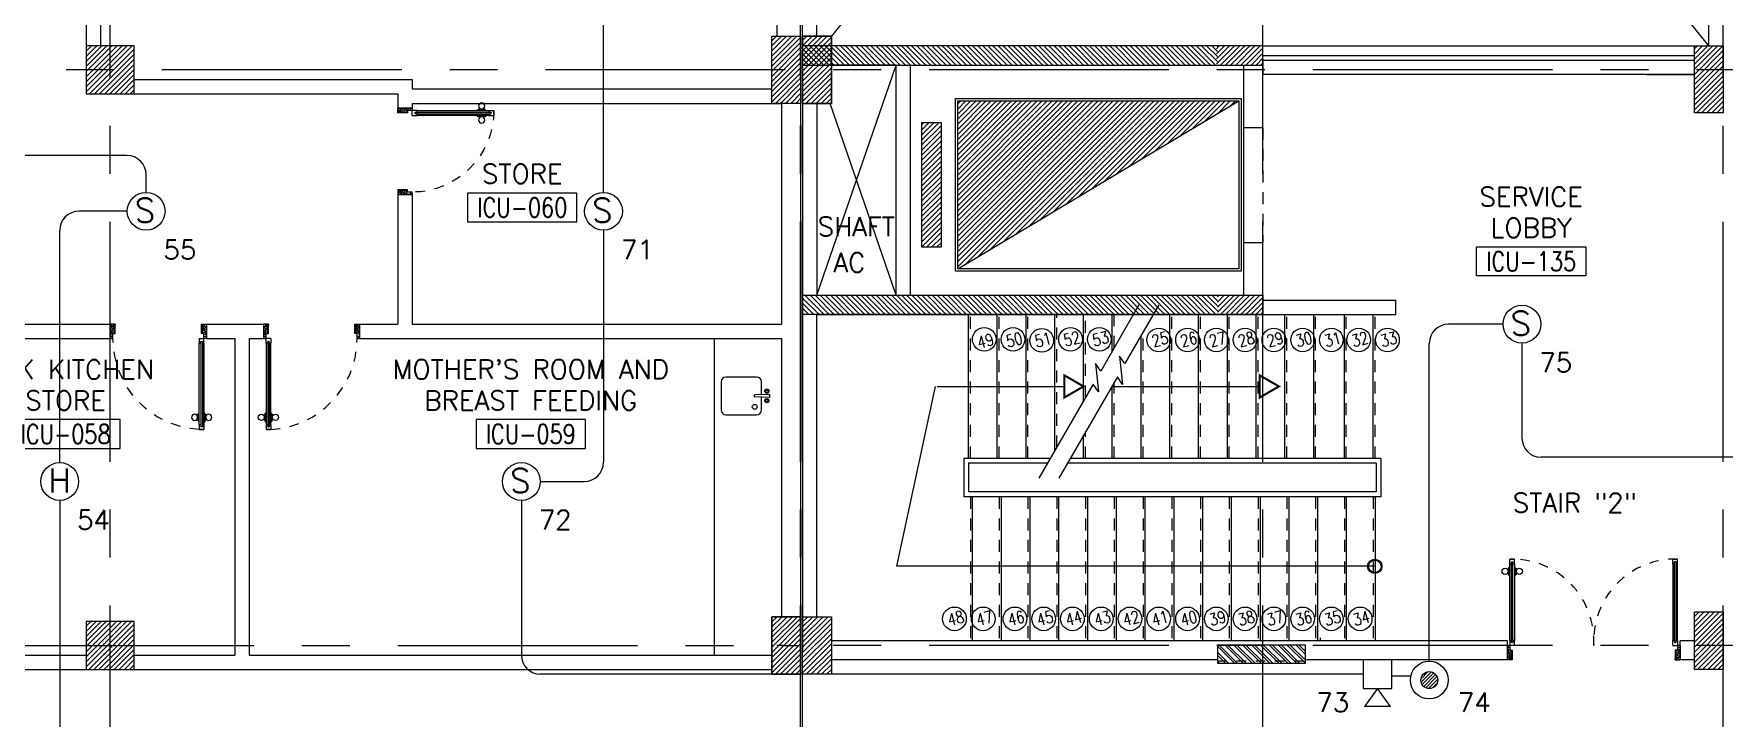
# Model space of a CAD drawing. Extents: x 0 to 93.9, y -1.5 to 78.
# Drawn here: x 33.35 to 50.97, y 35.86 to 42.99 of the extents above; entities that cross this region are included whole.
import ezdxf
from ezdxf.enums import TextEntityAlignment as Align

# ---------------------------------------------------------------- set-up
doc = ezdxf.new("R2010")
doc.units = 0
doc.header["$MEASUREMENT"] = 0
for name, pattern in [('CENTERX2', [4, 2.5, -0.5, 0.5, -0.5]), ('HIDDEN', [0.375, 0.25, -0.125]), ('HIDDEN2', [0.1875, 0.125, -0.0625])]:
    doc.linetypes.add(name, pattern=pattern)
doc.layers.get('0').update_dxf_attribs({"color": 11, "linetype": 'CONTINUOUS'})
for name, color, linetype in [('AXES', 11, 'CENTERX2'), ('COL', 11, 'CONTINUOUS'), ('DOOR', 11, 'CONTINUOUS'), ('E-FIRE', 4, 'CONTINUOUS'), ('E-WIRE', 4, 'CONTINUOUS'), ('FHC', 11, 'CONTINUOUS'), ('HAT', 11, 'CONTINUOUS'), ('HIDDEN', 11, 'HIDDEN2'), ('INSUL', 11, 'CONTINUOUS'), ('LIFTS', 11, 'CONTINUOUS'), ('NON-MEDICAL', 11, 'CONTINUOUS'), ('RM-BOX', 11, 'CONTINUOUS'), ('RM-NAME', 11, 'CONTINUOUS'), ('RM-NO', 11, 'CONTINUOUS'), ('ROOF', 11, 'CONTINUOUS'), ('SHAFT', 11, 'CONTINUOUS'), ('STR', 11, 'CONTINUOUS'), ('WALL', 11, 'CONTINUOUS')]:
    doc.layers.add(name, color=color, linetype=linetype)
doc.styles.add('ROMANS', font='ROMANS.shx', dxfattribs={"width": 0.6})
pattern_1 = [(135, (341.878535, -18.391005), (0.0265165043, 0.0265165043), [])]
pattern_2 = [(45, (-276011.433146, -57293.362927), (-0.0265165042945, 0.0265165042945), [])]

# ---------------------------------------------------------------- blocks, each defined once
blk = doc.blocks.new('*X17')
at = {"color": 0}
for p, q in [((84179, 155509), (84660, 155990)), ((84179, 155562), (84607, 155990)), ((84179, 155615), (84554, 155990)), ((84179, 155668), (84501, 155990)), ((84179, 155721), (84448, 155990)), ((84179, 155774), (84395, 155990)), ((84179, 155827), (84342, 155990)), ((84179, 155880), (84289, 155990)), ((84179, 155933), (84236, 155990)), ((84179, 155986), (84183, 155990)), ((84213, 155490), (84679, 155956)), ((84266, 155490), (84679, 155903)), ((84319, 155490), (84679, 155850)), ((84372, 155490), (84679, 155796)), ((84426, 155490), (84679, 155743)), ((84479, 155490), (84679, 155690)), ((84532, 155490), (84679, 155637)), ((84585, 155490), (84679, 155584)), ((84638, 155490), (84679, 155531))]:
    blk.add_line(p, q, dxfattribs=at)
blk = doc.blocks.new('COL50')
at = {"layer": 'COL'}
blk.add_lwpolyline([(-250, 250), (-250, -250), (250, -250), (250, 250)], close=True, dxfattribs=at)
blk = doc.blocks.new('*X19')
at = {"color": 0}
for p, q in [((84179, 149516), (84653, 149990)), ((84179, 149569), (84600, 149990)), ((84179, 149622), (84547, 149990)), ((84179, 149675), (84494, 149990)), ((84179, 149728), (84441, 149990)), ((84179, 149781), (84388, 149990)), ((84179, 149834), (84335, 149990)), ((84179, 149887), (84282, 149990)), ((84179, 149940), (84229, 149990)), ((84206, 149490), (84679, 149963)), ((84259, 149490), (84679, 149910)), ((84312, 149490), (84679, 149857)), ((84365, 149490), (84679, 149804)), ((84418, 149490), (84679, 149751)), ((84471, 149490), (84679, 149698)), ((84524, 149490), (84679, 149645)), ((84577, 149490), (84679, 149592)), ((84630, 149490), (84679, 149539))]:
    blk.add_line(p, q, dxfattribs=at)
blk = doc.blocks.new('RM1')
at = {"layer": 'RM-BOX'}
blk.add_lwpolyline([(570, -200), (-570, -200), (-570, -500), (570, -500)], close=True, dxfattribs=at)
at = {"layer": 'RM-NAME', "style": 'ROMANS'}
for tag, p in [('ROOMNAME1', (0, 324)), ('ROOMNAME2', (0, 0))]:
    blk.add_attdef(tag, text='', height=200, dxfattribs=at).set_placement(p, align=Align.MIDDLE)
at = {"layer": 'RM-NO', "style": 'ROMANS', "width": 0.8}
blk.add_attdef('ROOMNO', text='', height=200, dxfattribs=at).set_placement((0, -350), align=Align.MIDDLE)
blk = doc.blocks.new('A$C272A55A0')
at = {"layer": 'DOOR', "color": 0, "linetype": 'ByBlock'}
for p, q in [((0, 900), (0, 1050)), ((50, 1050), (0, 1050)), ((0, 900), (25, 900)), ((25, 950), (50, 950)), ((25, 900), (25, 950)), ((75, 900), (25, 900)), ((25, 850), (25, 900)), ((50, 950), (50, 1050)), ((75, 900), (75, 850)), ((1725, 900), (1775, 900)), ((1725, 900), (1725, 850)), ((1750, 950), (1750, 1050)), ((1750, 1050), (1800, 1050)), ((1775, 950), (1750, 950)), ((1775, 900), (1775, 950)), ((1800, 900), (1775, 900)), ((1775, 850), (1775, 900)), ((1800, 1050), (1800, 900)), ((42, 850), (25, 850)), ((58, 870), (42, 870)), ((42, 870), (42, 850)), ((58, 850), (58, 870)), ((75, 850), (58, 850)), ((1725, 850), (1742, 850)), ((1742, 870), (1758, 870)), ((1742, 850), (1742, 870)), ((1758, 870), (1758, 850)), ((1758, 850), (1775, 850)), ((25, 50), (42, 50)), ((25, 50), (25, 0)), ((25, 0), (75, 0)), ((75, 0), (25, 0)), ((42, 50), (42, 30)), ((42, 30), (58, 30)), ((58, 50), (75, 50)), ((58, 50), (58, 30)), ((75, 50), (75, 0)), ((1718, 160), (1709, 160)), ((1709, 95), (1709, 160)), ((1718, 95), (1709, 95)), ((1725, 173), (1718, 173)), ((1718, 173), (1718, 83)), ((1718, 95), (1718, 160)), ((1725, 83), (1718, 83)), ((1742, 50), (1725, 50)), ((1725, 50), (1725, 0)), ((1775, 0), (1725, 0)), ((1725, 0), (1775, 0)), ((1742, 50), (1742, 30)), ((1758, 30), (1742, 30)), ((1775, 50), (1758, 50)), ((1758, 50), (1758, 30)), ((1775, 173), (1782, 173)), ((1775, 83), (1782, 83)), ((1775, 50), (1775, 0)), ((1782, 173), (1782, 83)), ((1782, 160), (1791, 160)), ((1782, 95), (1782, 160)), ((1782, 95), (1791, 95)), ((1791, 95), (1791, 160))]:
    blk.add_line(p, q, dxfattribs=at)
at = {"layer": 'DOOR', "color": 9, "linetype": 'ByBlock'}
for p, q in [((50, 1050), (0, 1010)), ((50, 1050), (0, 937)), ((50, 1050), (37, 950)), ((1750, 1050), (1800, 1010)), ((1750, 1050), (1800, 937)), ((1750, 1050), (1763, 950))]:
    blk.add_line(p, q, dxfattribs=at)
at = {"layer": 'DOOR', "linetype": 'ByBlock'}
for p, q in [((25, 850), (25, 50)), ((42, 850), (42, 50)), ((58, 850), (58, 50)), ((75, 50), (75, 850)), ((1725, 50), (1725, 850)), ((1742, 850), (1742, 50)), ((1758, 850), (1758, 50)), ((1775, 850), (1775, 50))]:
    blk.add_line(p, q, dxfattribs=at)
at = {"layer": 'DOOR', "color": 0, "linetype": 'ByBlock'}
for centre in [(1676, 128), (1824, 128)]:
    blk.add_circle(centre, 32.4, dxfattribs=at)
at = {"layer": 'DOOR', "color": 9, "linetype": 'ByBlock'}
for centre, radius, start, end in [((50, 1050), 54.4, 203.2074, 270), ((50, 1050), 74.4, 227.7764, 270), ((50, 1050), 94.4, 238.0182, 270), ((50, 1050), 114, 244.0838, 257.3774), ((50, 1050), 134, 248.1598, 259.28), ((50, 1050), 154, 251.1053, 256.2858), ((50, 1050), 34.4, 180, 270), ((50, 1050), 14.4, 180, 270), ((1750, 1050), 14.4, 270, 0), ((1750, 1050), 34.4, 270, 0), ((1750, 1050), 54.4, 270, 336.7926), ((1750, 1050), 74.4, 270, 312.2236), ((1750, 1050), 94.4, 270, 301.9818), ((1750, 1050), 114, 282.6226, 295.9162), ((1750, 1050), 134, 280.72, 291.8402), ((1750, 1050), 154, 283.7142, 288.8947)]:
    blk.add_arc(centre, radius, start, end, dxfattribs=at)
at = {"layer": 'DOOR', "linetype": 'HIDDEN', "ltscale": 0.5}
for centre, start, end in [((50, 851), 268.3174, 3.2965), ((1750, 851), 176.7035, 271.6826)]:
    blk.add_arc(centre, 851, start, end, dxfattribs=at)
at = {"layer": 'WALL', "linetype": 'ByBlock'}
blk.add_line((1800, 900), (1800, 1050), dxfattribs=at)
blk = doc.blocks.new('DOOR90')
at = {"layer": 'DOOR', "color": 0, "linetype": 'ByBlock'}
for p, q in [((-150, 0), (-150, -25)), ((-150, 0), (0, 0)), ((0, -50), (0, 0)), ((-1000, -25), (-1000, -75)), ((-1000, -75), (-1000, -25)), ((-950, -25), (-1000, -25)), ((-950, -75), (-1000, -75)), ((-970, -42), (-970, -58)), ((-950, -42), (-970, -42)), ((-950, -58), (-970, -58)), ((-950, -25), (-950, -42)), ((-950, -58), (-950, -75)), ((-918, -25), (-918, -18)), ((-828, -18), (-918, -18)), ((-918, -75), (-918, -82)), ((-828, -82), (-918, -82)), ((-905, -18), (-905, -9)), ((-905, -9), (-840, -9)), ((-905, -18), (-840, -18)), ((-905, -82), (-905, -91)), ((-905, -82), (-840, -82)), ((-905, -91), (-840, -91)), ((-840, -18), (-840, -9)), ((-840, -82), (-840, -91)), ((-828, -25), (-828, -18)), ((-828, -75), (-828, -82)), ((-200, -42), (-200, -25)), ((-200, -25), (-150, -25)), ((-180, -42), (-200, -42)), ((-200, -75), (-200, -58)), ((-200, -58), (-180, -58)), ((-150, -75), (-200, -75)), ((-180, -58), (-180, -42)), ((-150, -75), (-150, -25)), ((-150, -25), (-100, -25)), ((-100, -25), (-100, -50)), ((-100, -50), (0, -50)), ((-150, -900), (-150, -875)), ((-150, -875), (-100, -875)), ((-100, -850), (0, -850)), ((-100, -875), (-100, -850)), ((0, -850), (0, -900)), ((0, -900), (-150, -900)), ((-150, -900), (0, -900))]:
    blk.add_line(p, q, dxfattribs=at)
at = {"layer": 'DOOR', "color": 9, "linetype": 'ByBlock'}
for p, q in [((0, -50), (-114, 0)), ((0, -50), (-40, 0)), ((0, -50), (-100, -37)), ((0, -850), (-114, -900)), ((0, -850), (-100, -863)), ((0, -850), (-40, -900))]:
    blk.add_line(p, q, dxfattribs=at)
at = {"layer": 'DOOR', "linetype": 'ByBlock'}
for p, q in [((-200, -25), (-950, -25)), ((-200, -42), (-950, -42)), ((-200, -58), (-950, -58)), ((-950, -75), (-200, -75))]:
    blk.add_line(p, q, dxfattribs=at)
at = {"layer": 'DOOR', "color": 0, "linetype": 'ByBlock'}
for centre in [(-873, 24), (-873, -124)]:
    blk.add_circle(centre, 32.4, dxfattribs=at)
at = {"layer": 'DOOR', "color": 9, "linetype": 'ByBlock'}
for centre, radius, start, end in [((0, -50), 154, 161.1053, 166.2858), ((0, -50), 134, 158.1598, 169.28), ((0, -50), 94.4, 148.0182, 180), ((0, -50), 74.4, 137.7764, 180), ((0, -50), 114, 154.0838, 167.3774), ((0, -50), 54.4, 113.2074, 180), ((0, -50), 34.4, 90, 180), ((0, -50), 14.4, 90, 180), ((0, -850), 134, 190.72, 201.8402), ((0, -850), 94.4, 180, 211.9818), ((0, -850), 74.4, 180, 222.2236), ((0, -850), 54.4, 180, 246.7926), ((0, -850), 34.4, 180, 270), ((0, -850), 14.4, 180, 270), ((0, -850), 154, 193.7142, 198.8947)]:
    blk.add_arc(centre, radius, start, end, dxfattribs=at)
at = {"layer": 'DOOR', "linetype": 'HIDDEN', "ltscale": 0.5}
blk.add_arc((-150, -25), 850, 180, 270, dxfattribs=at)
blk = doc.blocks.new('C5V')
at = {"layer": 'HAT'}
h = blk.add_hatch(dxfattribs=at)
h.set_pattern_fill('ANSI31', color=256, scale=300, style=0)
h.set_pattern_definition([(45, (-249196.182, -54711.005), (-26.5165043, 26.5165043), [])])
h.paths.add_polyline_path([(-20, 600), (-320, 600), (-320, 300), (-20, 300)])
h.paths.add_polyline_path([(-20, 300), (-320, 300), (-320, 0), (-20, 0)])
h = blk.add_hatch(dxfattribs=at)
h.set_pattern_fill('ANSI31', color=256, scale=300, style=0)
h.set_pattern_definition([(45, (-248876.182, -54711.005), (-26.5165043, 26.5165043), [])])
h.paths.add_polyline_path([(300, 600), (0, 600), (0, 300), (300, 300)])
h.paths.add_polyline_path([(300, 300), (0, 300), (0, 0), (300, 0)])
at = {"layer": 'COL'}
for points in [[(-20, 600), (-20, 0), (-320, 0), (-320, 600)], [(300, 600), (300, 0), (0, 0), (0, 600)]]:
    blk.add_lwpolyline(points, close=True, dxfattribs=at)
blk = doc.blocks.new('C11')
at = {"layer": 'HAT'}
h = blk.add_hatch(dxfattribs=at)
h.set_pattern_fill('ANSI31', color=256, scale=300, style=0)
h.set_pattern_definition([(45, (-248556.182, -75061.005), (-26.5165043, 26.5165043), [])])
h.paths.add_polyline_path([(300, 700), (0, 700), (0, 350), (300, 350)])
h.paths.add_polyline_path([(300, 350), (0, 350), (0, 0), (300, 0)])
at = {"layer": 'COL'}
blk.add_lwpolyline([(300, 700), (300, 0), (0, 0), (0, 700)], close=True, dxfattribs=at)
blk = doc.blocks.new('C11D')
at = {"layer": 'COL', "linetype": 'ByBlock'}
for p in [(-320, 0), (0, 0)]:
    blk.add_blockref('C11', p, dxfattribs=at)
blk = doc.blocks.new('DOOR-10')
at = {"layer": 'DOOR', "color": 0, "linetype": 'ByBlock'}
for p, q in [((-26, 1100), (-76, 1100)), ((-76, 1100), (-26, 1100)), ((-76, 1050), (-76, 1100)), ((-43, 1070), (-59, 1070)), ((-59, 1050), (-59, 1070)), ((-43, 1050), (-43, 1070)), ((-26, 1050), (-26, 1100)), ((-83, 1005), (-92, 1005)), ((-92, 1005), (-92, 940)), ((-83, 940), (-92, 940)), ((-76, 1018), (-83, 1018)), ((-83, 928), (-83, 1018)), ((-83, 1005), (-83, 940)), ((-76, 928), (-83, 928)), ((-59, 1050), (-76, 1050)), ((-26, 1050), (-43, 1050)), ((-26, 1018), (-18, 1018)), ((-26, 928), (-18, 928)), ((-18, 928), (-18, 1018)), ((-18, 1005), (-9, 1005)), ((-18, 1005), (-18, 940)), ((-18, 940), (-9, 940)), ((-9, 1005), (-9, 940)), ((-76, 200), (-59, 200)), ((-76, 150), (-76, 200)), ((-59, 200), (-59, 180)), ((-59, 180), (-43, 180)), ((-43, 200), (-26, 200)), ((-43, 180), (-43, 200)), ((-26, 200), (-26, 150)), ((-1001, 0), (-1001, 150)), ((-1001, 150), (-976, 150)), ((-1001, 150), (-1001, 0)), ((-951, 0), (-1001, 0)), ((-976, 150), (-976, 100)), ((-976, 100), (-951, 100)), ((-951, 100), (-951, 0)), ((-76, 150), (-26, 150)), ((-51, 100), (-51, 0)), ((-26, 100), (-51, 100)), ((-51, 0), (-1, 0)), ((-1, 150), (-26, 150)), ((-26, 150), (-26, 100))]:
    blk.add_line(p, q, dxfattribs=at)
at = {"layer": 'DOOR', "linetype": 'ByBlock'}
for p, q in [((-76, 1050), (-76, 200)), ((-59, 200), (-59, 1050)), ((-43, 200), (-43, 1050)), ((-26, 200), (-26, 1050))]:
    blk.add_line(p, q, dxfattribs=at)
at = {"layer": 'DOOR', "color": 9, "linetype": 'ByBlock'}
for p, q in [((-951, 0), (-1001, 114)), ((-951, 0), (-1001, 40)), ((-951, 0), (-964, 100)), ((-51, 0), (-1, 114)), ((-51, 0), (-37, 100)), ((-51, 0), (-1, 40)), ((-1, 0), (-1, 150))]:
    blk.add_line(p, q, dxfattribs=at)
at = {"layer": 'DOOR', "color": 0, "linetype": 'ByBlock'}
for centre in [(-124, 973), (23, 973)]:
    blk.add_circle(centre, 32.4, dxfattribs=at)
at = {"layer": 'DOOR', "linetype": 'HIDDEN', "ltscale": 0.5}
blk.add_arc((-23, 149), 952, 93.1482, 179.9482, dxfattribs=at)
at = {"layer": 'DOOR', "color": 9, "linetype": 'ByBlock'}
for centre, radius, start, end in [((-951, 0), 154, 103.7142, 108.8947), ((-951, 0), 134, 100.72, 111.8402), ((-951, 0), 94.4, 90, 121.9818), ((-951, 0), 74.4, 90, 132.2236), ((-951, 0), 54.4, 90, 156.7926), ((-951, 0), 34.4, 90, 180), ((-951, 0), 14.4, 90, 180), ((-51, 0), 94.4, 58.0182, 90), ((-51, 0), 74.4, 47.7764, 90), ((-51, 0), 54.4, 23.2074, 90), ((-51, 0), 34.4, 0, 90), ((-51, 0), 14.4, 0, 90), ((-51, 0), 134, 68.1598, 79.28), ((-51, 0), 114, 64.0838, 77.3774), ((-51, 0), 154, 71.1053, 76.2858)]:
    blk.add_arc(centre, radius, start, end, dxfattribs=at)
blk = doc.blocks.new('S')
at = {"layer": 'E-FIRE'}
blk.add_circle((0, 0), 197, dxfattribs=at)
at = {"layer": 'E-FIRE', "color": 3, "style": 'ROMANS'}
blk.add_text('S', height=250, dxfattribs=at).set_placement((-119, -115))
blk = doc.blocks.new('ES')
at = {"layer": 'E-FIRE'}
blk.add_line((-135, 485), (134, 485), dxfattribs=at)
for points in [[(-135, 485), (0, 300)], [(0, 300), (0, 300), (134, 485)]]:
    blk.add_lwpolyline(points, dxfattribs=at)
blk.add_lwpolyline([(-150, 0), (150, 0), (150, 300), (-150, 300)], close=True, dxfattribs=at)
blk = doc.blocks.new('MCP')
at = {"color": 1}
for p, q in [((-88, -9), (9, 88)), ((-82, 33), (-33, 82)), ((-80, -36), (36, 80)), ((-66, -58), (58, 66)), ((-47, -74), (74, 47)), ((-23, -85), (85, 23)), ((10, -88), (88, -10))]:
    blk.add_line(p, q, dxfattribs=at)
at = {"layer": 'E-FIRE'}
blk.add_circle((0, 0), 197, dxfattribs=at)
at = {"layer": 'E-FIRE', "color": 4}
blk.add_circle((0, 0), 88.1, dxfattribs=at)

msp = doc.modelspace()

# ---------------------------------------------------------------- hatches: boundary and pattern name
at = {"layer": 'FHC', "linetype": 'ByBlock', "ltscale": 0.3}
h = msp.add_hatch(dxfattribs=at)
h.set_pattern_fill('ANSI32', color=11, scale=175, style=0)
h.set_pattern_definition([(135, (278.803535, 5.383995), (0.046403883, 0.046403883), []), (135, (278.7726, 5.383995), (0.046403883, 0.046403883), [])])
h.paths.add_polyline_path([(45.6874, 36.435), (45.6874, 36.625), (46.6074, 36.625), (46.6074, 36.435)])
h.paths.add_polyline_path([(46.82, 36.0139), (46.82, 36.4347), (46.5575, 36.4347), (46.5575, 36.0139)], flags=9)
at = {"layer": 'HAT'}
h = msp.add_hatch(dxfattribs=at)
h.set_pattern_fill('ANSI31', color=256, scale=0.3, style=0)
h.set_pattern_definition(pattern_1)
h.paths.add_polyline_path([(45.6874, 42.87), (45.6874, 42.67), (41.3624, 42.67), (41.3624, 42.87)])
h = msp.add_hatch(dxfattribs=at)
h.set_pattern_fill('ANSI31', color=256, scale=0.3, style=0)
h.set_pattern_definition(pattern_2)
h.paths.add_polyline_path([(46.1624, 42.87), (45.6781, 42.87), (45.6781, 42.67), (46.1624, 42.67), (46.1624, 42.7307)])
h = msp.add_hatch(dxfattribs=at)
h.set_pattern_fill('ANSI31', color=256, scale=0.3, style=0)
h.set_pattern_definition(pattern_2)
h.paths.add_polyline_path([(43.7624, 42.295), (42.9812, 42.295), (42.9812, 41.42), (43.7624, 41.42)])
h.paths.add_polyline_path([(44.9624, 42.295), (43.7624, 42.295), (43.7624, 41.42), (44.4461, 41.42), (44.9624, 41.7281)])
h.paths.add_polyline_path([(43.7624, 41.42), (42.9812, 41.42), (42.9812, 40.5459), (43.7624, 41.012)])
h.paths.add_polyline_path([(44.4461, 41.42), (43.7624, 41.42), (43.7624, 41.012)])
h.paths.add_polyline_path([(45.9124, 42.295), (44.9624, 42.295), (44.9624, 41.7281)])
h.paths.add_polyline_path([(44.6011, 41.3114), (44.6011, 41.6286), (44.7811, 41.6286), (44.7811, 41.3114)], flags=9)
h = msp.add_hatch(dxfattribs=at)
h.set_pattern_fill('ANSI31', color=256, scale=0.3, style=0)
h.set_pattern_definition(pattern_2)
h.paths.add_polyline_path([(42.8062, 41.42), (42.6062, 41.42), (42.6062, 40.77), (42.8062, 40.77)])
h.paths.add_polyline_path([(42.8062, 42.07), (42.6062, 42.07), (42.6062, 41.42), (42.8062, 41.42)])
h = msp.add_hatch(dxfattribs=at)
h.set_pattern_fill('ANSI31', color=256, scale=0.3, style=0)
h.set_pattern_definition(pattern_1)
h.paths.add_polyline_path([(41.3624, 40.07), (41.3624, 40.27), (45.6874, 40.27), (45.6874, 40.07)])
h = msp.add_hatch(dxfattribs=at)
h.set_pattern_fill('ANSI31', color=256, scale=0.3, style=0)
h.set_pattern_definition(pattern_2)
h.paths.add_polyline_path([(46.1624, 40.27), (45.689, 40.27), (45.689, 40.22), (46.1624, 40.22)])
h.paths.add_polyline_path([(46.1624, 40.22), (45.689, 40.22), (45.689, 40.07), (46.1624, 40.07)])
h = msp.add_hatch(dxfattribs=at)
h.set_pattern_fill('ANSI31', color=256, scale=0.3, style=0)
h.set_pattern_definition([(45, (-249.87383, -18.391005), (-0.0265165043, 0.0265165043), [])])
h.paths.add_polyline_path([(50.9624, 36.97), (50.6624, 36.97), (50.6624, 36.62), (50.9624, 36.62)])
h.paths.add_polyline_path([(50.9624, 36.62), (50.6624, 36.62), (50.6624, 36.37), (50.9624, 36.37)])

# ---------------------------------------------------------------- linework, layer by layer
at = {"layer": 'AXES'}
for p, q in [((46.1624, -1.4643), (46.1624, 77.3484)), ((41.3424, -1.4643), (41.3424, 76.9984)), ((41.3624, -1.4643), (41.3624, 76.9984)), ((50.9624, -1.4643), (50.9624, 76.9984)), ((34.1424, -1.4643), (34.1424, 59.12)), ((93.1824, 42.62), (25.1424, 42.62)), ((93.1824, 42.62), (41.0924, 42.62)), ((25.1424, 36.62), (41.3424, 36.62)), ((93.1824, 36.62), (41.0924, 36.62))]:
    msp.add_line(p, q, dxfattribs=at)
at = {"layer": 'COL'}
for points in [[(41.3624, 42.87), (41.3624, 42.67), (46.1624, 42.67), (46.1624, 42.87)], [(46.1624, 40.07), (41.3624, 40.07), (41.3624, 40.27), (46.1624, 40.27)], [(50.9624, 36.97), (50.9624, 36.37), (50.6624, 36.37), (50.6624, 36.97)]]:
    msp.add_lwpolyline(points, close=True, dxfattribs=at)
at = {"layer": 'E-FIRE', "color": 4}
msp.add_circle((33.6159, 38.3293), 0.1971, dxfattribs=at)
at = {"layer": 'E-WIRE', "color": 4, "linetype": 'ByBlock'}
for p, q in [((39.2865, 41.3427), (39.2865, 47.0364)), ((34.3198, 41.1456), (33.8159, 41.1456)), ((33.6159, 38.5264), (33.6159, 40.9456)), ((39.2865, 40.9485), (39.2865, 38.5293)), ((38.627, 38.3293), (39.0865, 38.3293))]:
    msp.add_line(p, q, dxfattribs=at)
at = {"layer": 'E-WIRE', "linetype": 'ByBlock', "ltscale": 0.3}
for p, q in [((34.3169, 41.728), (30.6985, 41.728)), ((34.5169, 41.3427), (34.5169, 41.528)), ((48.6667, 39.969), (48.0976, 39.969)), ((47.8976, 36.4567), (47.8976, 39.769)), ((33.6159, 38.1322), (33.6159, 35.6604)), ((47.207, 36.32), (38.6299, 36.32))]:
    msp.add_line(p, q, dxfattribs=at)
at = {"layer": 'E-WIRE', "color": 4, "linetype": 'ByBlock', "ltscale": 0.3}
for p, q in [((48.8638, 39.772), (48.8638, 38.7815)), ((51.8275, 38.5815), (49.0638, 38.5815))]:
    msp.add_line(p, q, dxfattribs=at)
at = {"layer": 'E-WIRE', "color": 4}
for p, q in [((38.4299, 38.1322), (38.4299, 36.52)), ((47.7051, 36.3017), (47.507, 36.3017))]:
    msp.add_line(p, q, dxfattribs=at)
at = {"layer": 'E-WIRE', "linetype": 'ByBlock', "ltscale": 0.3}
for centre, start, end in [((34.3169, 41.528), 0, 90), ((48.0976, 39.769), 90, 180)]:
    msp.add_arc(centre, 0.2, start, end, dxfattribs=at)
at = {"layer": 'E-WIRE', "color": 4, "linetype": 'ByBlock'}
for centre, start, end in [((33.8159, 40.9456), 90, 180), ((39.0865, 38.5293), 270, 0)]:
    msp.add_arc(centre, 0.2, start, end, dxfattribs=at)
at = {"layer": 'E-WIRE', "color": 4, "linetype": 'ByBlock', "ltscale": 0.3}
msp.add_arc((49.0638, 38.7815), 0.2, 180, 270, dxfattribs=at)
at = {"layer": 'E-WIRE', "linetype": 'ByBlock'}
msp.add_arc((38.6299, 36.52), 0.2, 180, 270, dxfattribs=at)
at = {"layer": 'FHC', "color": 250, "linetype": 'HIDDEN', "ltscale": 0.25}
msp.add_line((45.6874, 36.46), (46.6074, 36.46), dxfattribs=at)
at = {"layer": 'FHC', "linetype": 'ByBlock', "ltscale": 0.3}
msp.add_lwpolyline([(46.6074, 36.625), (45.6874, 36.625), (45.6874, 36.435), (46.6074, 36.435)], close=True, dxfattribs=at)
at = {"layer": 'HIDDEN'}
msp.add_line((46.1624, 42.02), (46.1624, 40.82), dxfattribs=at)
at = {"layer": 'INSUL'}
for p, q in [((46.1624, 42.77), (50.6624, 42.77)), ((46.1624, 42.72), (50.6624, 42.72))]:
    msp.add_line(p, q, dxfattribs=at)
at = {"layer": 'LIFTS'}
for p, q in [((42.9562, 40.52), (42.9562, 42.32)), ((42.9562, 42.32), (45.9374, 42.32)), ((45.9374, 42.32), (45.9374, 40.52)), ((42.9812, 40.545), (42.9812, 42.295)), ((42.9812, 42.295), (45.9124, 42.295)), ((42.9812, 40.5459), (45.9124, 42.295)), ((45.9124, 42.295), (45.9124, 40.545)), ((45.9624, 40.82), (45.9624, 42.02)), ((45.9124, 40.545), (42.9812, 40.545)), ((45.9374, 40.52), (42.9562, 40.52))]:
    msp.add_line(p, q, dxfattribs=at)
msp.add_lwpolyline([(42.8062, 40.77), (42.6062, 40.77), (42.6062, 42.07), (42.8062, 42.07)], close=True, dxfattribs=at)
at = {"layer": 'NON-MEDICAL'}
for p, q in [((40.4418, 39.82), (40.4418, 36.52)), ((40.5122, 39.368), (40.5122, 39.0751)), ((40.8831, 39.4178), (40.562, 39.4178)), ((40.933, 39.2315), (40.933, 39.368)), ((41.0212, 39.2375), (40.8659, 39.2315)), ((41.0212, 39.2055), (40.8659, 39.2115)), ((40.933, 39.0751), (40.933, 39.2115)), ((41.0212, 39.2055), (41.0212, 39.2375)), ((40.562, 39.0252), (40.8831, 39.0252))]:
    msp.add_line(p, q, dxfattribs=at)
for centre, radius in [((40.8636, 39.1071), 0.0255), ((40.9901, 39.2713), 0.0217), ((40.9901, 39.1717), 0.0217), ((40.9901, 39.2713), 0.014), ((40.9901, 39.1717), 0.014)]:
    msp.add_circle(centre, radius, dxfattribs=at)
for centre, radius, start, end in [((40.562, 39.368), 0.0499, 90, 180), ((40.8831, 39.368), 0.0499, 0, 90), ((40.8659, 39.2215), 0.00997, 90, 270), ((40.562, 39.0751), 0.0499, 180, 270), ((40.8831, 39.0751), 0.0499, 270, 0)]:
    msp.add_arc(centre, radius, start, end, dxfattribs=at)
at = {"layer": 'ROOF'}
for p, q in [((41.3624, 42.87), (41.3624, 54.52)), ((50.9624, 42.87), (50.9624, 54.52)), ((41.5124, 42.97), (41.5124, 54.42)), ((50.8124, 42.87), (50.8124, 54.42))]:
    msp.add_line(p, q, dxfattribs=at)
at = {"layer": 'SHAFT'}
for p, q in [((50.8124, 42.87), (41.5124, 54.42)), ((50.8124, 54.42), (41.6624, 42.97)), ((41.5124, 40.27), (42.3374, 42.67)), ((42.3374, 40.27), (41.6499, 42.27))]:
    msp.add_line(p, q, dxfattribs=at)
at = {"layer": 'STR'}
for p, q in [((43.0924, 38.57), (43.0924, 40.07)), ((43.3924, 38.57), (43.3924, 40.07)), ((43.6924, 38.57), (43.6924, 40.07)), ((43.9924, 38.6497), (43.9924, 40.07)), ((44.2924, 39.1693), (44.2924, 40.07)), ((44.8698, 40.1695), (44.4721, 39.4807)), ((44.5924, 39.6889), (44.5924, 40.07)), ((45.0768, 40.1695), (44.7236, 39.5577)), ((45.1924, 38.57), (45.1924, 40.07)), ((45.4924, 38.57), (45.4924, 40.07)), ((45.7924, 38.57), (45.7924, 40.07)), ((46.0924, 38.57), (46.0924, 40.07)), ((46.3924, 38.57), (46.3924, 40.07)), ((46.6924, 38.57), (46.6924, 40.07)), ((47.0124, 38.57), (47.0124, 40.07)), ((47.3124, 38.57), (47.3124, 40.07)), ((44.8924, 38.57), (44.8924, 39.8499)), ((42.746, 39.32), (42.3424, 37.445)), ((42.766, 39.32), (44.0924, 39.32)), ((44.3933, 39.3441), (43.8264, 38.3623)), ((44.6448, 39.4211), (44.0335, 38.3623)), ((44.5924, 38.57), (44.5924, 39.3303)), ((44.5924, 39.32), (46.1297, 39.32)), ((44.2924, 38.57), (44.2924, 38.8107)), ((43.0424, 38.57), (43.0424, 38.17)), ((43.9463, 38.57), (43.0424, 38.57)), ((43.0924, 38.52), (43.0924, 38.22)), ((43.9175, 38.52), (43.0924, 38.52)), ((47.3424, 38.52), (44.1245, 38.52)), ((47.3924, 38.57), (44.1534, 38.57)), ((47.3424, 38.52), (47.3424, 38.22)), ((47.3924, 38.57), (47.3924, 38.17)), ((47.3924, 38.17), (43.0424, 38.17)), ((47.3424, 38.22), (43.0924, 38.22)), ((43.1324, 38.17), (43.1324, 36.67)), ((43.4324, 38.17), (43.4324, 36.67)), ((43.7324, 38.17), (43.7324, 36.67)), ((44.0324, 38.17), (44.0324, 36.67)), ((44.3324, 38.17), (44.3324, 36.67)), ((44.6324, 38.17), (44.6324, 36.67)), ((44.9324, 38.17), (44.9324, 36.67)), ((45.2324, 38.17), (45.2324, 36.67)), ((45.5324, 38.17), (45.5324, 36.67)), ((45.5324, 38.17), (45.5324, 36.67)), ((45.8324, 38.17), (45.8324, 36.67)), ((46.1324, 38.17), (46.1324, 36.67)), ((46.4324, 38.17), (46.4324, 36.67)), ((46.7324, 38.17), (46.7324, 36.67)), ((47.0324, 38.17), (47.0324, 36.67)), ((47.3324, 38.17), (47.3324, 36.67)), ((47.3294, 37.445), (42.3424, 37.445))]:
    msp.add_line(p, q, dxfattribs=at)
at = {"layer": 'STR', "linetype": 'HIDDEN2'}
for p, q in [((43.1124, 38.57), (43.1124, 40.07)), ((43.4124, 38.57), (43.4124, 40.07)), ((43.7124, 38.57), (43.7124, 40.07)), ((44.0124, 38.6843), (44.0124, 40.07)), ((44.3124, 39.204), (44.3124, 40.07)), ((44.6124, 39.7236), (44.6124, 40.07)), ((45.2124, 38.57), (45.2124, 40.07)), ((45.5124, 38.57), (45.5124, 40.07)), ((45.8124, 38.57), (45.8124, 40.07)), ((46.1124, 38.57), (46.1124, 40.07)), ((46.4124, 38.57), (46.4124, 40.07)), ((46.7124, 38.57), (46.7124, 40.07)), ((47.0324, 38.57), (47.0324, 40.07)), ((47.3324, 38.57), (47.3324, 40.07)), ((44.9124, 38.57), (44.9124, 39.8846)), ((44.6124, 38.57), (44.6124, 39.3649)), ((44.3124, 38.57), (44.3124, 38.8453)), ((43.1124, 38.17), (43.1124, 36.67)), ((43.4124, 38.17), (43.4124, 36.67)), ((43.7124, 38.17), (43.7124, 36.67)), ((44.0124, 38.17), (44.0124, 36.67)), ((44.3124, 38.17), (44.3124, 36.67)), ((44.6124, 38.17), (44.6124, 36.67)), ((44.9124, 38.17), (44.9124, 36.67)), ((45.2124, 38.17), (45.2124, 36.67)), ((45.5124, 38.17), (45.5124, 36.67)), ((45.5124, 38.17), (45.5124, 36.67)), ((45.8124, 38.17), (45.8124, 36.67)), ((46.1124, 38.17), (46.1124, 36.67)), ((46.4124, 38.17), (46.4124, 36.67)), ((46.7124, 38.17), (46.7124, 36.67)), ((47.0124, 38.17), (47.0124, 36.67)), ((47.3124, 38.17), (47.3124, 36.67))]:
    msp.add_line(p, q, dxfattribs=at)
at = {"layer": 'STR'}
for points in [[(44.4721, 39.4807), (44.4174, 39.5582), (44.4466, 39.2638), (44.3933, 39.3441)], [(44.7236, 39.5577), (44.6689, 39.6352), (44.6981, 39.3408), (44.6448, 39.4211)]]:
    msp.add_lwpolyline(points, dxfattribs=at)
at = {"layer": 'STR', "const_width": 0.0215}
for points in [[(44.0924, 39.2045), (44.0924, 39.4355), (44.2924, 39.32)], [(46.1297, 39.2045), (46.1297, 39.4355), (46.3297, 39.32)]]:
    msp.add_lwpolyline(points, close=True, dxfattribs=at)
at = {"layer": 'STR', "color": 11}
for centre in [(43.2567, 39.8106), (43.5567, 39.8106), (43.8567, 39.7996), (44.1567, 39.8111), (44.4567, 39.8111), (45.0767, 39.8048), (45.3767, 39.8048), (45.6767, 39.8048), (45.9767, 39.8048), (46.2767, 39.8048), (46.5767, 39.8048), (46.8767, 39.8048), (47.1614, 39.8048), (47.4614, 39.8048), (42.9462, 36.8975), (43.2462, 36.8975), (43.5765, 36.8975), (43.8765, 36.8975), (44.1765, 36.8975), (44.4765, 36.8975), (44.7765, 36.8975), (45.0765, 36.8975), (45.3765, 36.8975), (45.6765, 36.8975), (45.9765, 36.8975), (46.2765, 36.8975), (46.5765, 36.8975), (46.8765, 36.8975), (47.1765, 36.8975)]:
    msp.add_circle(centre, 0.1232, dxfattribs=at)
at = {"layer": 'STR'}
for radius in [0.075, 0.065]:
    msp.add_circle((47.3294, 37.445), radius, dxfattribs=at)
at = {"layer": 'WALL', "linetype": 'ByBlock'}
for p, q in [((33.8924, 43.3575), (33.8924, 42.37)), ((34.0424, 43.3575), (34.0424, 42.87)), ((41.0924, 43.345), (41.0924, 42.97)), ((34.3924, 42.52), (37.2924, 42.52)), ((37.2924, 42.52), (37.2924, 42.42)), ((34.0424, 42.37), (37.1424, 42.37)), ((37.1424, 42.37), (37.1424, 42.22)), ((37.2924, 42.42), (41.0424, 42.42)), ((37.1424, 42.22), (37.2924, 42.22)), ((37.2924, 42.27), (41.1424, 42.27)), ((37.2924, 42.27), (37.2924, 42.22)), ((37.1424, 41.32), (37.2924, 41.32)), ((37.1424, 41.32), (37.1424, 39.97)), ((37.2924, 41.32), (37.2924, 39.97)), ((31.6924, 39.97), (34.1457, 39.97)), ((34.1457, 39.97), (34.1457, 39.82)), ((35.1457, 39.97), (35.1457, 39.82)), ((35.1457, 39.97), (35.7424, 39.97)), ((35.7424, 39.97), (35.7424, 39.82)), ((36.7424, 39.97), (36.7424, 39.82)), ((36.7424, 39.97), (37.1424, 39.97)), ((37.2924, 39.97), (41.1424, 39.97)), ((31.6924, 39.82), (34.1457, 39.82)), ((35.1457, 39.82), (35.4424, 39.82)), ((35.4424, 39.82), (35.4424, 36.52)), ((35.5924, 39.82), (35.5924, 36.52)), ((35.5924, 39.82), (35.7424, 39.82)), ((36.7424, 39.82), (41.1424, 39.82)), ((41.3424, 36.87), (41.3424, 36.37)), ((31.6924, 36.52), (33.8924, 36.52)), ((34.3924, 36.52), (35.4424, 36.52)), ((35.5924, 36.52), (41.0424, 36.52)), ((31.3424, 36.37), (33.8924, 36.37)), ((33.8924, 36.37), (41.0424, 36.37))]:
    msp.add_line(p, q, dxfattribs=at)
at = {"layer": 'WALL', "linetype": 'ByBlock', "ltscale": 0.3}
for p, q in [((41.6624, 42.97), (41.3624, 42.97)), ((41.3624, 42.97), (41.3624, 42.27)), ((41.6624, 42.27), (41.6624, 42.97)), ((46.1624, 42.7307), (46.1624, 42.57)), ((41.3624, 42.27), (41.6624, 42.27)), ((47.5494, 40.07), (47.5494, 40.22))]:
    msp.add_line(p, q, dxfattribs=at)
at = {"layer": 'WALL'}
for p, q in [((46.1624, 42.87), (50.6624, 42.87)), ((41.3624, 42.67), (41.3624, 36.57)), ((42.3374, 40.27), (42.3374, 42.67)), ((42.4874, 40.27), (42.4874, 42.67)), ((45.9624, 42.02), (45.9624, 42.67)), ((46.1624, 42.02), (46.1624, 42.57)), ((50.6624, 42.57), (46.1624, 42.57)), ((50.1624, 42.57), (50.6624, 42.57)), ((41.1424, 42.27), (41.1424, 39.97)), ((41.3424, 42.27), (41.3424, 36.67)), ((41.5124, 42.27), (41.5124, 40.27)), ((45.9624, 42.02), (46.1624, 42.02)), ((45.9624, 40.27), (45.9624, 40.82)), ((45.9624, 40.82), (46.1624, 40.82)), ((46.1624, 40.22), (46.1624, 40.82)), ((46.1624, 40.22), (47.5494, 40.22)), ((41.5124, 36.92), (41.5124, 40.07)), ((41.5124, 40.07), (47.5494, 40.07)), ((41.1424, 39.82), (41.1424, 36.92)), ((48.7124, 36.67), (41.6624, 36.67)), ((48.7124, 36.47), (48.7124, 36.67)), ((50.5124, 36.47), (50.5124, 36.67)), ((50.6624, 36.67), (50.5124, 36.67)), ((45.6874, 36.625), (45.6874, 36.4577)), ((46.6074, 36.459), (46.6074, 36.624)), ((45.6874, 36.47), (41.6624, 36.47)), ((48.7124, 36.47), (46.6074, 36.47)), ((50.6624, 36.47), (50.5124, 36.47))]:
    msp.add_line(p, q, dxfattribs=at)
at = {"layer": 'WALL', "color": 9, "linetype": 'ByBlock'}
msp.add_line((46.7621, 36.67), (46.7621, 36.7013), dxfattribs=at)
at = {"layer": 'WALL', "linetype": 'ByBlock', "ltscale": 0.3}
for points in [[(34.3924, 42.87), (33.8924, 42.87), (33.8924, 42.37), (34.3924, 42.37)], [(41.3424, 42.27), (41.0424, 42.27), (41.0424, 42.97), (41.3424, 42.97)], [(34.3924, 36.87), (33.8924, 36.87), (33.8924, 36.37), (34.3924, 36.37)], [(41.0424, 36.32), (41.3424, 36.32), (41.3424, 36.92), (41.0424, 36.92)], [(41.3624, 36.92), (41.6624, 36.92), (41.6624, 36.32), (41.3624, 36.32)]]:
    msp.add_lwpolyline(points, close=True, dxfattribs=at)
msp.add_lwpolyline([(41.5124, 42.27), (41.5124, 40.27), (42.3374, 40.27), (42.3374, 42.67), (41.6624, 42.67)], dxfattribs=at)

# ---------------------------------------------------------------- block references
at = {"layer": 'COL', "xscale": 0.001, "yscale": 0.001, "zscale": 0.001}
for p in [(34.1424, 42.62), (34.1424, 36.62)]:
    msp.add_blockref('COL50', p, dxfattribs=at)
at = {"layer": 'COL', "linetype": 'ByBlock', "xscale": 0.001, "yscale": 0.001, "zscale": 0.001}
for name, p in [('C11D', (41.3624, 42.27)), ('C11', (50.6624, 42.17)), ('C5V', (41.3624, 36.32))]:
    msp.add_blockref(name, p, dxfattribs=at)
at = {"layer": 'DOOR', "color": 0, "linetype": 'ByBlock', "xscale": -0.001, "yscale": 0.001, "zscale": 0.001}
msp.add_blockref('DOOR90', (37.1424, 42.22), dxfattribs=at)
at = {"layer": 'DOOR', "color": 0, "linetype": 'ByBlock', "yscale": 0.001, "zscale": 0.001, "rotation": 180}
for name, p, xscale in [('DOOR-10', (35.1464, 39.97), -0.001), ('DOOR-10', (35.7417, 39.97), 0.001), ('A$C272A55A0', (50.5124, 37.5204), 0.001)]:
    msp.add_blockref(name, p, dxfattribs=dict(at, xscale=xscale))
at = {"layer": 'E-FIRE', "color": 4, "xscale": 0.0009999999892897904, "yscale": 0.0009999999892897904, "zscale": 0.001}
for p in [(34.5169, 41.1456), (39.2865, 41.1456), (48.8638, 39.969), (38.4299, 38.3293)]:
    msp.add_blockref('S', p, dxfattribs=at)
at = {"layer": 'E-WIRE', "color": 4, "xscale": 0.0009999999892897904, "yscale": 0.0009999999892897904, "zscale": 0.001, "rotation": 180}
for name, p in [('ES', (47.357, 36.47)), ('MCP', (47.8976, 36.2596))]:
    msp.add_blockref(name, p, dxfattribs=at)
at = {"layer": 'HAT', "xscale": 0.001, "yscale": 0.001, "zscale": 0.001}
for name in ['*X17', '*X19']:
    msp.add_blockref(name, (-50.2869, -113.1197), dxfattribs=at)
at = {"layer": 'RM-NAME', "xscale": 0.001, "yscale": 0.001, "zscale": 0.001}
for p, values in [((38.4394, 41.5352), {'ROOMNO': 'ICU-060', 'ROOMNAME2': 'STORE'}), ((33.6774, 39.1738), {'ROOMNO': 'ICU-058', 'ROOMNAME2': 'STORE', 'ROOMNAME1': 'MILK KITCHEN'}), ((38.5283, 39.1743), {'ROOMNO': 'ICU-059', 'ROOMNAME2': 'BREAST FEEDING', 'ROOMNAME1': "MOTHER'S ROOM AND"})]:
    msp.add_blockref('RM1', p, dxfattribs=at).add_auto_attribs(values)
at = {"layer": 'RM-NAME'}
ref = msp.add_blockref('RM1', (48.96, 40.9737), dxfattribs=dict(at, xscale=-0.001, yscale=0.001, zscale=0.001))
ref.add_attrib('ROOMNO', 'ICU-135', dxfattribs={"layer": 'RM-NO', "height": 0.2, "style": 'ROMANS', "width": 0.8}).set_placement((48.96, 40.6237), align=Align.MIDDLE)
ref.add_attrib('ROOMNAME2', 'LOBBY', dxfattribs={"height": 0.2, "style": 'ROMANS'}).set_placement((48.96, 40.9737), align=Align.MIDDLE)
ref.add_attrib('ROOMNAME1', 'SERVICE', dxfattribs={"height": 0.2, "style": 'ROMANS'}).set_placement((48.96, 41.2975), align=Align.MIDDLE)

# ---------------------------------------------------------------- texts
at = {"layer": 'E-FIRE', "color": 4, "style": 'ROMANS'}
for s, height, p in [('55', 0.2, (34.698, 40.6459)), ('71', 0.2, (39.4676, 40.6459)), ('75', 0.2, (49.0449, 39.4693)), ('H', 0.25, (33.4967, 38.2147)), ('54', 0.2, (33.797, 37.8296)), ('72', 0.2, (38.611, 37.8296)), ('73', 0.2, (46.7192, 35.9269)), ('74', 0.2, (48.1954, 35.9269))]:
    msp.add_text(s, height=height, dxfattribs=at).set_placement(p)
at = {"layer": 'RM-NAME', "style": 'ROMANS'}
for s, p in [('SHAFT', (41.9222, 40.9856)), ('AC', (41.8499, 40.6109)), ('STAIR "2"', (49.4152, 38.1075))]:
    msp.add_text(s, height=0.2, dxfattribs=at).set_placement(p, align=Align.MIDDLE)
at = {"layer": 'STR', "color": 9, "style": 'ROMANS', "width": 0.8}
for s, p in [('49', (43.2696, 39.7945)), ('50', (43.5696, 39.806)), ('51', (43.8696, 39.806)), ('52', (44.1696, 39.8175)), ('53', (44.4696, 39.8175)), ('25', (45.0896, 39.8112)), ('26', (45.3896, 39.8112)), ('27', (45.6896, 39.8112)), ('28', (45.9896, 39.8112)), ('29', (46.2896, 39.8112)), ('30', (46.5896, 39.8112)), ('31', (46.8896, 39.8112)), ('32', (47.1744, 39.8112)), ('33', (47.4744, 39.8112)), ('48', (42.9591, 36.904)), ('47', (43.2591, 36.904)), ('46', (43.5894, 36.904)), ('45', (43.8894, 36.904)), ('44', (44.1894, 36.904)), ('43', (44.4894, 36.904)), ('42', (44.7894, 36.904)), ('41', (45.0894, 36.904)), ('40', (45.3894, 36.904)), ('39', (45.6894, 36.904)), ('38', (45.9894, 36.904)), ('37', (46.2894, 36.904)), ('36', (46.5894, 36.904)), ('35', (46.8894, 36.904)), ('34', (47.1894, 36.904))]:
    msp.add_text(s, height=0.125, rotation=15, dxfattribs=at).set_placement(p, align=Align.MIDDLE)

doc.saveas('drawing.dxf')
